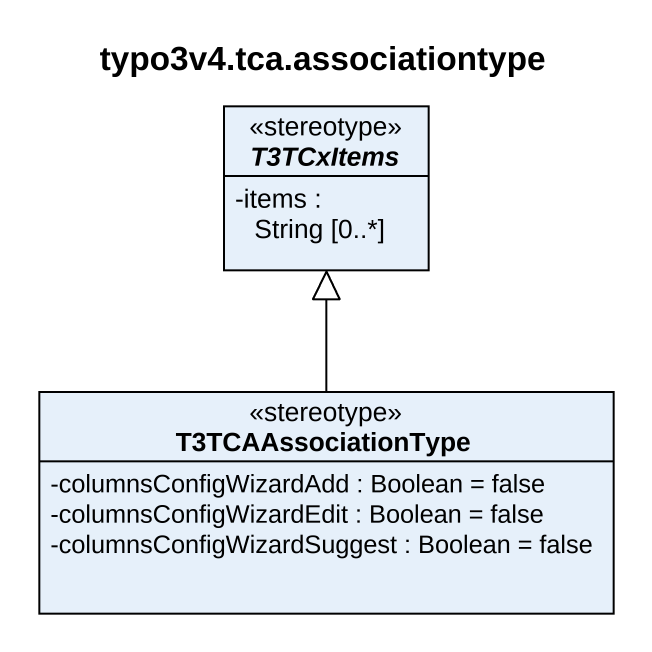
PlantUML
@startuml
title typo3v4.tca.associationtype
hide circle
hide empty members
skinparam classAttributeIconSize 0
abstract class T3TCxItems <<stereotype>> {
  -items : String [0..*]
}
class T3TCAAssociationType <<stereotype>> {
  -columnsConfigWizardAdd : Boolean = false
  -columnsConfigWizardEdit : Boolean = false
  -columnsConfigWizardSuggest : Boolean = false
}
T3TCAAssociationType -up-|> T3TCxItems
@enduml
